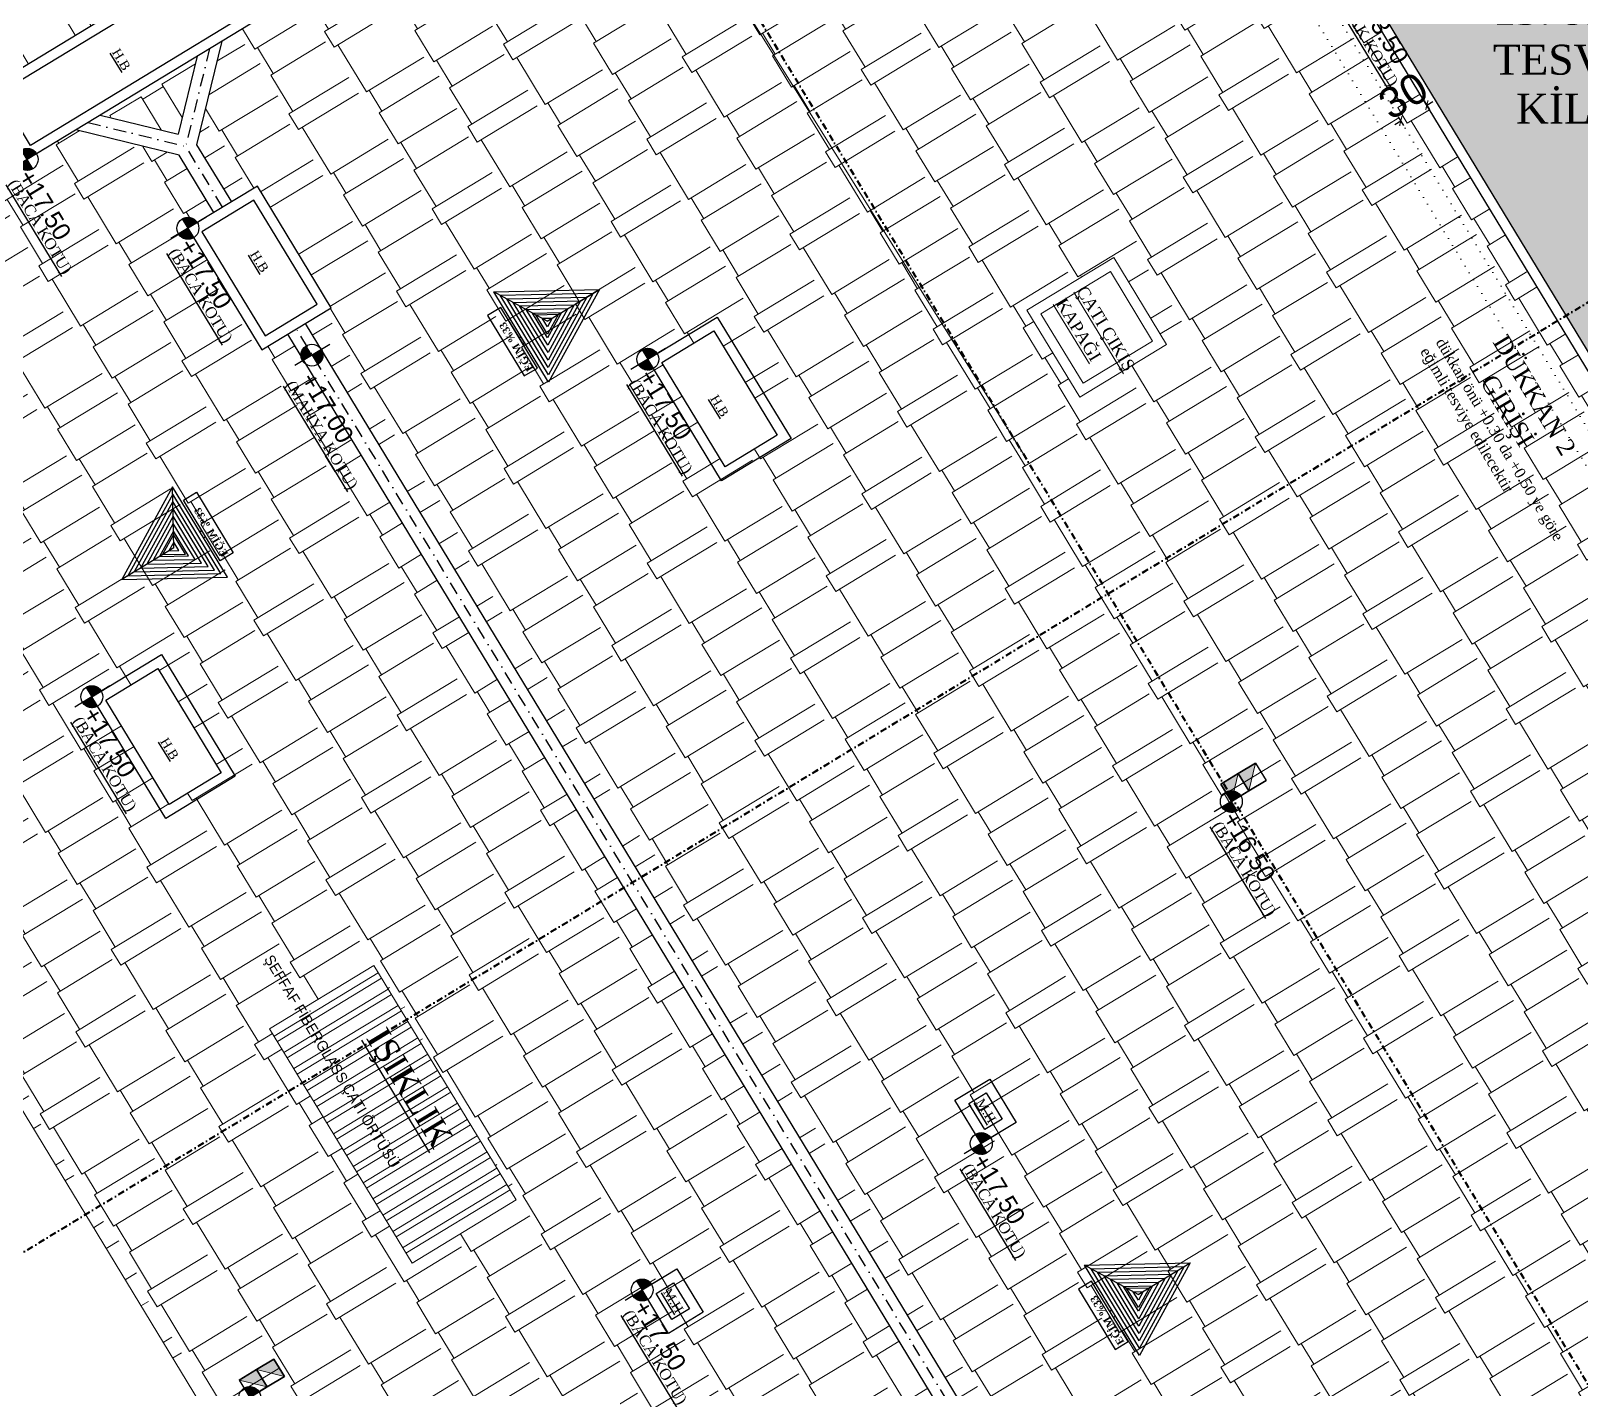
# Model space of a CAD drawing. Header units: millimetres. Extents: x 2232 to 85269, y -3593 to 5869.
# Drawn here: x 8778.9 to 9160.2, y -2047 to -1713 of the extents above; entities that cross this region are included whole.
import ezdxf

# ---------------------------------------------------------------- set-up
doc = ezdxf.new("R2010")
doc.units = ezdxf.units.MM
doc.linetypes.add('DASHDOT2', pattern=[12.7, 6.35, -3.175, 0, -3.175])
doc.linetypes.add('DOTX2', pattern=[0.5, 0, -0.5])
for name, color, linetype in [('@A_HH', 1, 'Continuous'), ('GORUNUS', 125, 'Continuous'), ('Kot', 7, 'Continuous'), ('Kpenyazı', 7, 'Continuous'), ('Standart', 7, 'Continuous'), ('Yazi', 7, 'Continuous')]:
    doc.layers.add(name, color=color, linetype=linetype)
for name, color, linetype, lineweight in [('duvar', 232, 'Continuous', 30), ('gorunus2', 21, 'Continuous', 5), ('ince', 37, 'Continuous', 0), ('iz', 1, 'DOTX2', 20), ('k tarama', 253, 'Continuous', 15), ('k yazi', 9, 'Continuous', 15), ('kesit çizgisi', 1, 'DASHDOT2', 40), ('Kiris', 7, 'Continuous', 30), ('sıva iç', 21, 'Continuous', 0), ('tarama', 251, 'Continuous', 0), ('taramaa', 8, 'Continuous', 13), ('taş duvar tarama', 35, 'Continuous', 18), ('yazı', 11, 'Continuous', 20), ('ÖLÇÜ İÇ', 7, 'Continuous', 9)]:
    doc.layers.add(name, color=color, linetype=linetype, lineweight=lineweight)
doc.styles.get("Standard").update_dxf_attribs({"font": 'arial.ttf'})
doc.styles.add('T YAZI', font='bgothl.ttf', dxfattribs={"height": 1})
doc.styles.add('times new roman tur_1_18', font='times.ttf', dxfattribs={"height": 0.2})
doc.styles.add('times new roman turbold_1_18', font='timesbd.ttf', dxfattribs={"height": 0.2})
doc.styles.add('Times roman', font='times.ttf')
doc.dimstyles.new('zülay vaziyet', dxfattribs={"dimtxt": 30, "dimasz": 7, "dimexe": 5, "dimexo": 0, "dimgap": 5, "dimtad": 3, "dimdec": 0, "dimzin": 0, "dimdsep": 46, "dimtxsty": 'Standard', "dimblk": 'ARCHTICK', "dimcen": 0, "dimclrt": 4, "dimadec": 0, "dimazin": 0, "dimtfac": 1, "dimtdec": 0, "dimtix": 1, "dimtofl": 0, "dimtmove": 0, "dimatfit": 3, "dimldrblk": 'ARCHTICK', "dimfxl": 5, "dimfxlon": 1, "dimtolj": 1, "dimtzin": 0, "dimarcsym": 0})
pattern_1 = [(0, (0, 0), (153, 72), [36, -30, 42, -18, 54, -24]), (0, (36, 3), (153, 72), [30, -114, 24, -36]), (0, (108, -4.5), (153, 72), [18, -186]), (90, (0, 0), (-51, 72), [69, -219]), (90, (36, -9e-15), (-51, 72), [67.5, -220.5]), (90, (66, -2e-14), (-51, 72), [63, -225]), (90, (108, -4.5), (-51, 72), [69, -219]), (90, (126, -4.5), (-51, 72), [69, -219]), (90, (180, -4e-14), (-51, 72), [66, -222])]
pattern_2 = [(45, (66715.295, 0), (0, 45.254834), [96, -32]), (135, (66737.922, 22.627), (4e-15, 45.254834), [96, -32])]

# ---------------------------------------------------------------- blocks, each defined once
blk = doc.blocks.new('GFHGFHFG')
at = {"layer": 'kesit çizgisi', "color": 1}
for p, q in [((651515.6, -216046.4), (651515.6, -213026.7)), ((649350.1, -213950.9), (654643.8, -213950.9))]:
    blk.add_line(p, q, dxfattribs=at)
blk = doc.blocks.new('wew2')
at = {"layer": 'ÖLÇÜ İÇ'}
h = blk.add_hatch(dxfattribs=at)
h.set_pattern_fill('ANSI31', color=2)
h.set_pattern_definition([(45, (236969.14107, -221600.5968), (-0.088388347648, 0.088388347648), [])])
h.paths.add_polyline_path([(917503.1, -368324.9, 0.414214), (917492.3, -368335.7), (917503.1, -368335.7)])
h.paths.add_polyline_path([(917503.1, -368346.4, 0.414214), (917513.8, -368335.7), (917503.1, -368335.7)])
at = {"layer": 'Kpenyazı'}
blk.add_line((917503.1, -368315.1), (917503.1, -368355.3), dxfattribs=at)
blk.add_circle((917503.1, -368335.7), 10.8, dxfattribs=at)
at = {"layer": 'ÖLÇÜ İÇ'}
blk.add_lwpolyline([(917492.3, -368335.7), (917513.8, -368335.7)], dxfattribs=at)
at = {"layer": 'gorunus2', "ltscale": 5, "insert": (917512.4, -368335.2), "char_height": 17.53, "width": 58, "attachment_point": 1}
blk.add_mtext('+13.50', dxfattribs=at)
at = {"layer": 'Yazi', "style": 'Times roman'}
blk.add_text('%%U(SAÇAK KOTU)', height=10.795, dxfattribs=at).set_placement((917487.9, -368367.9))
blk = doc.blocks.new('TYT')
at = {"layer": 'ÖLÇÜ İÇ'}
h = blk.add_hatch(dxfattribs=at)
h.set_pattern_fill('ANSI31', color=2)
h.set_pattern_definition([(45, (483345.02763, -261923.62569), (-0.088388347648, 0.088388347648), [])])
h.paths.add_polyline_path([(1165815.2, -408647.9, -0.414214), (1165826, -408658.7), (1165815.2, -408658.7)])
h.paths.add_polyline_path([(1165815.2, -408669.4, -0.414214), (1165804.5, -408658.7), (1165815.2, -408658.7)])
at = {"layer": 'Kpenyazı'}
blk.add_line((1165815.2, -408638.2), (1165815.2, -408678.3), dxfattribs=at)
blk.add_circle((1165815.2, -408658.7), 10.8, dxfattribs=at)
at = {"layer": 'gorunus2', "ltscale": 5, "insert": (1165905, -408663.8), "char_height": 17.53, "width": 58, "attachment_point": 3}
blk.add_mtext('+17.00', dxfattribs=at)
at = {"layer": 'Yazi', "style": 'Times roman'}
blk.add_text('%%U(MAHYA KOTU)', height=10.795, dxfattribs=at).set_placement((1165826.4, -408696.5))
blk = doc.blocks.new('DGFDGFDG')
at = {"layer": 'tarama'}
h = blk.add_hatch(color=256, dxfattribs=at)
h.dxf.hatch_style = 1
h.paths.add_polyline_path([(650023, -115859.9), (650043, -115879.9), (650043, -115859.9)])
h = blk.add_hatch(color=256, dxfattribs=at)
h.dxf.hatch_style = 1
h.paths.add_polyline_path([(650043, -115859.9), (650063, -115879.9), (650063, -115859.9)])
at = {"layer": '@A_HH', "linetype": 'Continuous', "lineweight": 0}
for p, q in [((650043, -115879.9), (650043, -115859.9)), ((650043, -115879.9), (650043, -115859.9)), ((650063, -115879.9), (650063, -115859.9)), ((650063, -115879.9), (650063, -115859.9))]:
    blk.add_line(p, q, dxfattribs=at)
at = {"layer": 'duvar'}
for p, q in [((650043, -115859.9), (650023, -115859.9)), ((650043, -115859.9), (650023, -115859.9)), ((650043, -115859.9), (650023, -115859.9)), ((650023, -115859.9), (650043, -115859.9)), ((650043, -115859.9), (650023, -115859.9)), ((650043, -115859.9), (650023, -115859.9)), ((650023, -115859.9), (650043, -115859.9)), ((650063, -115859.9), (650043, -115859.9)), ((650063, -115859.9), (650043, -115859.9)), ((650063, -115859.9), (650043, -115859.9)), ((650043, -115859.9), (650063, -115859.9)), ((650063, -115859.9), (650043, -115859.9)), ((650063, -115859.9), (650043, -115859.9)), ((650043, -115859.9), (650063, -115859.9)), ((650043, -115859.9), (650043, -115879.9)), ((650043, -115859.9), (650043, -115879.9)), ((650043, -115859.9), (650043, -115879.9)), ((650043, -115879.9), (650043, -115859.9)), ((650043, -115859.9), (650043, -115879.9)), ((650043, -115879.9), (650043, -115859.9)), ((650043, -115879.9), (650043, -115859.9)), ((650043, -115864.9), (650043, -115869.9)), ((650063, -115859.9), (650063, -115879.9)), ((650063, -115859.9), (650063, -115879.9)), ((650063, -115859.9), (650063, -115879.9)), ((650063, -115879.9), (650063, -115859.9)), ((650063, -115859.9), (650063, -115879.9)), ((650063, -115879.9), (650063, -115859.9)), ((650063, -115879.9), (650063, -115859.9)), ((650063, -115864.9), (650063, -115869.9)), ((650023, -115879.9), (650043, -115879.9)), ((650043, -115879.9), (650023, -115879.9)), ((650023, -115879.9), (650043, -115879.9)), ((650023, -115879.9), (650043, -115879.9)), ((650023, -115879.9), (650043, -115879.9)), ((650023, -115879.9), (650043, -115879.9)), ((650023, -115879.9), (650043, -115879.9)), ((650043, -115879.9), (650023, -115879.9)), ((650043, -115879.9), (650023, -115879.9)), ((650043, -115879.9), (650023, -115879.9)), ((650023, -115879.9), (650043, -115879.9)), ((650043, -115879.9), (650023, -115879.9)), ((650043, -115879.9), (650023, -115879.9)), ((650023, -115879.9), (650043, -115879.9)), ((650043, -115879.9), (650063, -115879.9)), ((650063, -115879.9), (650043, -115879.9)), ((650043, -115879.9), (650063, -115879.9)), ((650043, -115879.9), (650063, -115879.9)), ((650043, -115879.9), (650063, -115879.9)), ((650043, -115879.9), (650063, -115879.9)), ((650043, -115879.9), (650063, -115879.9)), ((650063, -115879.9), (650043, -115879.9)), ((650063, -115879.9), (650043, -115879.9)), ((650063, -115879.9), (650043, -115879.9)), ((650043, -115879.9), (650063, -115879.9)), ((650063, -115879.9), (650043, -115879.9)), ((650063, -115879.9), (650043, -115879.9)), ((650043, -115879.9), (650063, -115879.9))]:
    blk.add_line(p, q, dxfattribs=at)
at = {"layer": 'duvar', "color": 7}
for p, q in [((650043, -115859.9), (650023, -115859.9)), ((650023, -115859.9), (650023, -115879.9)), ((650063, -115859.9), (650043, -115859.9)), ((650043, -115859.9), (650043, -115879.9)), ((650043, -115859.9), (650043, -115879.9)), ((650063, -115859.9), (650063, -115879.9)), ((650043, -115879.9), (650023, -115879.9)), ((650043, -115879.9), (650023, -115879.9)), ((650041, -115879.9), (650043, -115879.9)), ((650063, -115879.9), (650043, -115879.9)), ((650063, -115879.9), (650043, -115879.9)), ((650061, -115879.9), (650063, -115879.9))]:
    blk.add_line(p, q, dxfattribs=at)
at = {"layer": 'duvar'}
for points in [[(650023, -115859.9), (650043, -115859.9)], [(650043, -115859.9), (650063, -115859.9)], [(650043, -115879.9), (650043, -115859.9)], [(650063, -115879.9), (650063, -115859.9)], [(650023, -115879.9), (650043, -115879.9)], [(650043, -115879.9), (650063, -115879.9)]]:
    blk.add_lwpolyline(points, dxfattribs=at)
at = {"layer": 'ince'}
for p, q in [((650043, -115879.9), (650023, -115859.9)), ((650063, -115879.9), (650043, -115859.9))]:
    blk.add_line(p, q, dxfattribs=at)
at = {"layer": 'sıva iç'}
for p, q in [((650041, -115879.8), (650041, -115879.9)), ((650061, -115879.8), (650061, -115879.9))]:
    blk.add_line(p, q, dxfattribs=at)
blk = doc.blocks.new('DFGFDG')
at = {"layer": 'ÖLÇÜ İÇ'}
h = blk.add_hatch(dxfattribs=at)
h.set_pattern_fill('ANSI31', color=2)
h.set_pattern_definition([(45, (494749.60144, -258689.38335), (-0.088388347648, 0.088388347648), [])])
h.paths.add_polyline_path([(1175283.5, -405413.7, 0.414214), (1175272.8, -405424.4), (1175283.5, -405424.4)])
h.paths.add_polyline_path([(1175283.5, -405435.2, 0.414214), (1175294.3, -405424.4), (1175283.5, -405424.4)])
h = blk.add_hatch(dxfattribs=at)
h.set_pattern_fill('ANSI31', color=2)
h.set_pattern_definition([(45, (494079.60148, -258954.38335), (-0.088388347648, 0.088388347648), [])])
h.paths.add_polyline_path([(1174613.5, -405678.7, 0.414214), (1174602.8, -405689.4), (1174613.5, -405689.4)])
h.paths.add_polyline_path([(1174613.5, -405700.2, 0.414214), (1174624.3, -405689.4), (1174613.5, -405689.4)])
h = blk.add_hatch(dxfattribs=at)
h.set_pattern_fill('ANSI31', color=2)
h.set_pattern_definition([(45, (494909.60148, -259074.38335), (-0.088388347648, 0.088388347648), [])])
h.paths.add_polyline_path([(1175443.5, -405798.7, 0.414214), (1175432.8, -405809.4), (1175443.5, -405809.4)])
h.paths.add_polyline_path([(1175443.5, -405820.2, 0.414214), (1175454.3, -405809.4), (1175443.5, -405809.4)])
h = blk.add_hatch(dxfattribs=at)
h.set_pattern_fill('ANSI31', color=2)
h.set_pattern_definition([(45, (493734.60148, -259274.38335), (-0.088388347648, 0.088388347648), [])])
h.paths.add_polyline_path([(1174268.5, -405998.7, 0.414214), (1174257.8, -406009.4), (1174268.5, -406009.4)])
h.paths.add_polyline_path([(1174268.5, -406020.2, 0.414214), (1174279.3, -406009.4), (1174268.5, -406009.4)])
h = blk.add_hatch(dxfattribs=at)
h.set_pattern_fill('ANSI31', color=2)
h.set_pattern_definition([(45, (493594.60148, -259374.38335), (-0.088388347648, 0.088388347648), [])])
h.paths.add_polyline_path([(1174128.5, -406098.7, 0.414214), (1174117.8, -406109.4), (1174128.5, -406109.4)])
h.paths.add_polyline_path([(1174128.5, -406120.2, 0.414214), (1174139.3, -406109.4), (1174128.5, -406109.4)])
h = blk.add_hatch(dxfattribs=at)
h.set_pattern_fill('ANSI31', color=2)
h.set_pattern_definition([(45, (494859.60148, -259434.38335), (-0.088388347648, 0.088388347648), [])])
h.paths.add_polyline_path([(1175393.5, -406158.7, 0.414214), (1175382.8, -406169.4), (1175393.5, -406169.4)])
h.paths.add_polyline_path([(1175393.5, -406180.2, 0.414214), (1175404.3, -406169.4), (1175393.5, -406169.4)])
h = blk.add_hatch(dxfattribs=at)
h.set_pattern_fill('ANSI31', color=2)
h.set_pattern_definition([(45, (494079.60148, -259594.38334), (-0.088388347648, 0.088388347648), [])])
h.paths.add_polyline_path([(1174613.5, -406318.7, 0.414214), (1174602.8, -406329.4), (1174613.5, -406329.4)])
h.paths.add_polyline_path([(1174613.5, -406340.2, 0.414214), (1174624.3, -406329.4), (1174613.5, -406329.4)])
h = blk.add_hatch(dxfattribs=at)
h.set_pattern_fill('ANSI31', color=2)
h.set_pattern_definition([(45, (494749.60148, -259819.38333), (-0.088388347648, 0.088388347648), [])])
h.paths.add_polyline_path([(1175283.5, -406543.7, 0.414214), (1175272.8, -406554.4), (1175283.5, -406554.4)])
h.paths.add_polyline_path([(1175283.5, -406565.2, 0.414214), (1175294.3, -406554.4), (1175283.5, -406554.4)])
at = {"layer": 'duvar'}
for points in [[(1174753.5, -405689.4), (1174613.5, -405689.4), (1174613.5, -405609.4), (1174753.5, -405609.4)], [(1174743.5, -405679.4), (1174623.5, -405679.4), (1174623.5, -405619.4), (1174743.5, -405619.4)], [(1175443.5, -405809.4), (1175393.5, -405809.4), (1175393.5, -405769.4), (1175443.5, -405769.4)], [(1175433.5, -405799.4), (1175403.5, -405799.4), (1175403.5, -405779.4), (1175433.5, -405779.4)], [(1174048.5, -405829.4), (1174128.5, -405829.4), (1174128.5, -406109.4), (1174048.5, -406109.4)], [(1174058.5, -405839.4), (1174118.5, -405839.4), (1174118.5, -406099.4), (1174058.5, -406099.4)], [(1174268.5, -406009.4), (1174408.5, -406009.4), (1174408.5, -405929.4), (1174268.5, -405929.4)], [(1174278.5, -405999.4), (1174398.5, -405999.4), (1174398.5, -405939.4), (1174278.5, -405939.4)], [(1175443.5, -406169.4), (1175393.5, -406169.4), (1175393.5, -406129.4), (1175443.5, -406129.4)], [(1175433.5, -406159.4), (1175403.5, -406159.4), (1175403.5, -406139.4), (1175433.5, -406139.4)], [(1174753.5, -406329.4), (1174613.5, -406329.4), (1174613.5, -406249.4), (1174753.5, -406249.4)], [(1174743.5, -406319.4), (1174623.5, -406319.4), (1174623.5, -406259.4), (1174743.5, -406259.4)]]:
    blk.add_lwpolyline(points, close=True, dxfattribs=at)
at = {"layer": 'Kpenyazı'}
for p, q in [((1175283.5, -405403.9), (1175283.5, -405444.1)), ((1174613.5, -405668.9), (1174613.5, -405709.1)), ((1175443.5, -405788.9), (1175443.5, -405829.1)), ((1174268.5, -405988.9), (1174268.5, -406029.1)), ((1174128.5, -406088.9), (1174128.5, -406129.1)), ((1175393.5, -406148.9), (1175393.5, -406189.1)), ((1174613.5, -406308.9), (1174613.5, -406349.1)), ((1175283.5, -406533.9), (1175283.5, -406574.1))]:
    blk.add_line(p, q, dxfattribs=at)
for centre in [(1175283.5, -405424.4), (1174613.5, -405689.4), (1175443.5, -405809.4), (1174268.5, -406009.4), (1174128.5, -406109.4), (1175393.5, -406169.4), (1174613.5, -406329.4), (1175283.5, -406554.4)]:
    blk.add_circle(centre, 10.8, dxfattribs=at)
at = {"layer": 'ÖLÇÜ İÇ'}
for points in [[(1175272.8, -405424.4), (1175294.3, -405424.4)], [(1174602.8, -405689.4), (1174624.3, -405689.4)], [(1175432.8, -405809.4), (1175454.3, -405809.4)], [(1174257.8, -406009.4), (1174279.3, -406009.4)], [(1174117.8, -406109.4), (1174139.3, -406109.4)], [(1175382.8, -406169.4), (1175404.3, -406169.4)], [(1174602.8, -406329.4), (1174624.3, -406329.4)], [(1175272.8, -406554.4), (1175294.3, -406554.4)]]:
    blk.add_lwpolyline(points, dxfattribs=at)
at = {"layer": 'sıva iç', "xscale": -1.000000000000002, "rotation": 90}
blk.add_blockref('DGFDGFDG', (1059403.6, 244638.6), dxfattribs=at)
at = {"layer": 'sıva iç', "rotation": 90}
blk.add_blockref('DGFDGFDG', (1059403.6, -1056577.5), dxfattribs=at)
at = {"layer": 'gorunus2', "ltscale": 5, "char_height": 17.53, "width": 58, "attachment_point": 1}
for s, insert in [('+16.50', (1175292.9, -405424)), ('+17.50', (1174622.9, -405689)), ('+17.50', (1175452.9, -405809)), ('+17.50', (1174277.9, -406009)), ('+17.50', (1174137.9, -406109)), ('+17.50', (1175402.9, -406169)), ('+17.50', (1174622.9, -406329))]:
    blk.add_mtext(s, dxfattribs=dict(at, insert=insert))
at = {"layer": 'Yazi', "style": 'Times roman'}
for p in [(1175293.9, -405453.2), (1174623.9, -405718.2), (1175453.9, -405838.2), (1174278.9, -406038.2), (1174138.9, -406138.2), (1175403.9, -406198.2), (1174623.9, -406358.2)]:
    blk.add_text('%%U(BACA KOTU)', height=10.795, dxfattribs=at).set_placement(p)
at = {"layer": 'Yazi', "color": 2, "style": 'Times roman'}
for s, p in [('%%UH.B', (1174678.2, -405657.3)), ('%%UM.H', (1175405.7, -405793.1)), ('%%UH.B', (1174321.8, -405970.6)), ('%%UH.B', (1174081.4, -405983.7)), ('%%UM.H', (1175405.7, -406153.1)), ('%%UH.B', (1174685.7, -406295))]:
    blk.add_text(s, height=9, dxfattribs=at).set_placement(p)
blk = doc.blocks.new('_ArchTick')
at = {"color": 0, "linetype": 'ByBlock', "const_width": 0.15}
blk.add_lwpolyline([(-0.5, -0.5), (0.5, 0.5)], dxfattribs=at)
blk = doc.blocks.new('*D2561')
at = {"layer": 'Defpoints', "color": 0, "transparency": 16777216}
for p in [(1164780, -404904.4), (1164780, -404934.4), (1164797.7, -404934.4)]:
    blk.add_point(p, dxfattribs=at)
at = {"layer": 'ÖLÇÜ İÇ', "color": 0, "lineweight": -2, "transparency": 16777216}
for p, q in [((1164797.7, -404904.4), (1164797.7, -404897.4)), ((1164792.7, -404904.4), (1164802.7, -404904.4)), ((1164792.7, -404934.4), (1164802.7, -404934.4)), ((1164797.7, -404934.4), (1164797.7, -404941.4))]:
    blk.add_line(p, q, dxfattribs=at)
at = {"layer": 'ÖLÇÜ İÇ', "color": 0, "lineweight": -2, "transparency": 16777216, "xscale": 7, "yscale": 7, "zscale": 7}
for p, rotation in [((1164797.7, -404904.4), 270), ((1164797.7, -404934.4), 90)]:
    blk.add_blockref('_ArchTick', p, dxfattribs=dict(at, rotation=rotation))
at = {"layer": 'ÖLÇÜ İÇ', "color": 4, "transparency": 16777216, "insert": (1164777.7, -404919.4), "char_height": 30, "attachment_point": 5, "rotation": 90}
blk.add_mtext('\\A1;30', dxfattribs=at)
blk = doc.blocks.new('Entity47')
at = {"layer": 'Standart', "color": 192, "linetype": 'Continuous', "lineweight": -3}
for points in [[(9056.3, 5758.9), (9056.3, 5743.8)], [(9125.8, 5758.9), (9056.3, 5758.9)], [(9125.8, 5743.8), (9125.8, 5758.9)], [(9056.3, 5743.8), (9125.8, 5743.8)], [(9091, 5743.8), (9091, 5741.6)]]:
    blk.add_lwpolyline(points, dxfattribs=at)
at = {"layer": 'Standart', "color": 11, "linetype": 'Continuous', "lineweight": -3}
for points in [[(9038.7, 5741.6), (9142.7, 5741.6)], [(9090.7, 5651.5), (9038.7, 5741.6)], [(9045, 5737.9), (9136.4, 5737.9)], [(9090.7, 5658.7), (9045, 5737.9)], [(9090.7, 5711.5), (9142.7, 5741.6)], [(9142.7, 5741.6), (9090.7, 5651.5)], [(9136.4, 5737.9), (9090.7, 5658.7)], [(9051.3, 5734.3), (9130.1, 5734.3)], [(9090.7, 5666), (9051.3, 5734.3)], [(9057.5, 5730.7), (9123.9, 5730.7)], [(9090.7, 5673.2), (9057.5, 5730.7)], [(9063.8, 5727), (9117.6, 5727)], [(9090.7, 5680.5), (9063.8, 5727)], [(9070.1, 5723.4), (9111.3, 5723.4)], [(9090.7, 5687.8), (9070.1, 5723.4)], [(9076.4, 5719.8), (9105, 5719.8)], [(9090.7, 5695), (9076.4, 5719.8)], [(9130.1, 5734.3), (9090.7, 5666)], [(9123.9, 5730.7), (9090.7, 5673.2)], [(9117.6, 5727), (9090.7, 5680.5)], [(9111.3, 5723.4), (9090.7, 5687.8)], [(9105, 5719.8), (9090.7, 5695)], [(9079.5, 5718), (9101.9, 5718)], [(9090.7, 5698.6), (9079.5, 5718)], [(9085.8, 5714.3), (9095.6, 5714.3)], [(9090.7, 5705.9), (9085.8, 5714.3)], [(9101.9, 5718), (9090.7, 5698.6)], [(9095.6, 5714.3), (9090.7, 5705.9)], [(9090.7, 5711.5), (9090.7, 5651.5)]]:
    blk.add_lwpolyline(points, dxfattribs=at)
at = {"layer": 'Standart', "color": 21, "linetype": 'Continuous', "lineweight": -3}
for points in [[(9084, 5741.6), (9084, 5743.8)], [(9091, 5741.6), (9091, 5743.8)]]:
    blk.add_lwpolyline(points, dxfattribs=at)
at = {"layer": 'Standart', "color": 11, "linetype": 'Continuous', "lineweight": -3, "style": 'times new roman turbold_1_18'}
blk.add_text('EĞİM %%%33', height=7.17, dxfattribs=at).set_placement((9057.7, 5747.2))
blk = doc.blocks.new('fgfd')
at = {"layer": 'taramaa'}
h = blk.add_hatch(dxfattribs=at)
h.set_pattern_fill('AR-HBONE', color=256, scale=8)
h.set_pattern_definition(pattern_2)
h.paths.add_polyline_path([(1152046.3, -446180.5), (1151618.9, -446440), (1151489.1, -446226.3), (1151916.5, -445966.8)], flags=16)
h.paths.add_polyline_path([(1151191.5, -446699.5), (1151061.7, -446485.8), (1151489.1, -446226.3), (1151618.9, -446440)], flags=16)
h.paths.add_polyline_path([(1150983.8, -446357.6), (1150854, -446143.9), (1151281.4, -445884.4), (1151411.2, -446098.1)], flags=16)
h.paths.add_polyline_path([(1151411.2, -446098.1), (1151281.4, -445884.4), (1151708.8, -445625), (1151838.6, -445838.7)], flags=16)
h.paths.add_polyline_path([(1152046.3, -446180.5), (1151916.5, -445966.8), (1152343.9, -445707.3), (1152473.7, -445921)], flags=16)
h.paths.add_polyline_path([(1152473.7, -445921), (1152343.9, -445707.3), (1152771.3, -445447.9), (1152901.1, -445661.6)], flags=16)
h.paths.add_polyline_path([(1151838.6, -445838.7), (1151708.8, -445625), (1152136.2, -445365.5), (1152266, -445579.2)], flags=16)
h.paths.add_polyline_path([(1152266, -445579.2), (1152136.2, -445365.5), (1152563.6, -445106), (1152693.4, -445319.7)], flags=16)
h.paths.add_polyline_path([(1152058.4, -445237.2), (1151928.7, -445023.5), (1152356.1, -444764.1), (1152485.8, -444977.8)], flags=16)
h.paths.add_polyline_path([(1151631, -445496.7), (1151501.3, -445283), (1151928.7, -445023.5), (1152058.4, -445237.2)], flags=16)
h.paths.add_polyline_path([(1151203.6, -445756.2), (1151073.9, -445542.5), (1151501.3, -445283), (1151631, -445496.7)], flags=16)
h.paths.add_polyline_path([(1150776.2, -446015.7), (1150646.5, -445802), (1151073.9, -445542.5), (1151203.6, -445756.2)], flags=16)
h.paths.add_polyline_path([(1150866.3, -445200.6), (1150996, -445414.3), (1150568.6, -445673.8), (1150438.9, -445460.1)], flags=16)
h.paths.add_polyline_path([(1151850.8, -444895.3), (1151423.4, -445154.8), (1151293.7, -444941.1), (1151721.1, -444681.6)], flags=16)
h.paths.add_polyline_path([(1151293.7, -444941.1), (1151423.4, -445154.8), (1150996, -445414.3), (1150866.3, -445200.6)], flags=16)
h.paths.add_polyline_path([(1152148.5, -444422.2), (1152278.2, -444635.9), (1151850.8, -444895.3), (1151721.1, -444681.6)], flags=16)
h.paths.add_polyline_path([(1151940.9, -444080.3), (1152070.6, -444294), (1151643.2, -444553.4), (1151513.5, -444339.7)], flags=16)
h.paths.add_polyline_path([(1151513.5, -444339.7), (1151643.2, -444553.4), (1151215.8, -444812.9), (1151086.1, -444599.2)], flags=16)
h.paths.add_polyline_path([(1151086.1, -444599.2), (1151215.8, -444812.9), (1150788.4, -445072.4), (1150658.7, -444858.7)], flags=16)
h.paths.add_polyline_path([(1150658.7, -444858.7), (1150788.4, -445072.4), (1150361, -445331.9), (1150231.3, -445118.2)], flags=16)
h.paths.add_polyline_path([(1150364.3, -441013), (1150323.1, -441003), (1150410.1, -440950.2), (1150451.3, -440960.3)])
edge = h.paths.add_edge_path()
edge.add_arc((1150366, -441023.7), 10.8, 31.2624, 99.6858)
edge.add_line((1150364.2, -441013.1), (1150463.4, -440952.9))
edge.add_line((1150463.4, -440952.9), (1149947, -440102.4))
edge.add_line((1149947, -440102.4), (1149895, -440134))
edge.add_line((1149895, -440134), (1149895, -440133.8))
edge.add_arc((1149886.3, -440127.6), 10.8, 324.6858, 391.2624)
edge.add_line((1149895.4, -440122), (1149941.2, -440094.2))
edge.add_arc((1149950.4, -440088.7), 10.8, 211.2624, 301.2624)
edge.add_line((1149955.9, -440097.8), (1150471.5, -440947.1))
edge.add_arc((1150477.1, -440956.3), 10.8, 121.2624, 211.2624)
edge.add_line((1150467.9, -440961.9), (1150375.2, -441018.2))
h.paths.add_polyline_path([(1149944.3, -440155.7), (1149954.3, -440114.5), (1150456, -440940.8), (1150414.8, -440930.8)])
h.paths.add_polyline_path([(1150387.3, -440924), (1150414.8, -440930.8), (1150422.2, -440942.8), (1150394.7, -440936.1)])
h.paths.add_polyline_path([(1149601, -439773.3), (1149607.7, -439745.8), (1149865.5, -440170.4), (1149858.8, -440197.9)])
h.paths.add_polyline_path([(1149588.3, -439741.1), (1149600.4, -439733.8), (1149607.7, -439745.8), (1149610.1, -439735.9), (1149593.2, -439721.1)])
h.paths.add_polyline_path([(1147763.2, -440802.4), (1149115.9, -439981.1), (1149121.1, -439989.6), (1149581, -439710.4), (1149559.9, -439692.1), (1149772, -439448.1), (1149284.7, -439024.9), (1149008.1, -439091.7), (1148514.2, -439278.6), (1148524.9, -439306.6), (1148393, -439397.7), (1148753, -439744.7), (1148579.5, -439924.7), (1148554.4, -439900.5), (1147860.3, -440620.4), (1147500.4, -440273.4), (1147464.5, -440310.5)])
h.paths.add_polyline_path([(1150165.9, -444923.9), (1150174.2, -444937.4), (1150179.5, -444915.6)])
h.paths.add_polyline_path([(1152027.6, -443770.2), (1152055, -443777), (1152047.7, -443764.9), (1152020.2, -443758.2)])
h.paths.add_polyline_path([(1151378.9, -442460.9), (1151880.6, -443287.3), (1151839.4, -443277.2), (1151368.8, -442502.1)])
h.paths.add_polyline_path([(1151880.6, -443287.3), (1151887.9, -443299.3), (1151846.7, -443289.3), (1151839.4, -443277.2)])
h.paths.add_polyline_path([(1151755.1, -443321.5), (1151782.6, -443328.2), (1151794.7, -443320.9), (1151767.2, -443314.1)])
h.paths.add_polyline_path([(1151359.5, -442456.2), (1151349.4, -442497.4), (1151262.4, -442550.2), (1151272.5, -442508.9)])
edge = h.paths.add_edge_path()
edge.add_line((1150371.6, -441032.9), (1151258.2, -442493.4))
edge.add_arc((1151263.8, -442502.5), 10.8, 121.2624, 189.6858)
edge.add_line((1151253.2, -442504.4), (1151253.1, -442504.2))
edge.add_line((1151253.1, -442504.2), (1151238.3, -442564.8))
edge.add_line((1151238.3, -442564.8), (1151250.4, -442557.5))
edge.add_line((1151250.4, -442557.5), (1151257.7, -442569.6))
edge.add_line((1151257.7, -442569.6), (1151262.4, -442550.2))
edge.add_line((1151262.4, -442550.2), (1151361.5, -442490))
edge.add_line((1151361.5, -442490), (1151354.8, -442517.5))
edge.add_line((1151354.8, -442517.5), (1151362.1, -442529.6))
edge.add_line((1151362.1, -442529.6), (1151368.8, -442502.1))
edge.add_line((1151368.8, -442502.1), (1151839.4, -443277.2))
edge.add_line((1151839.4, -443277.2), (1151811.9, -443270.5))
edge.add_line((1151811.9, -443270.5), (1151819.2, -443282.6))
edge.add_line((1151819.2, -443282.6), (1151807.1, -443289.9))
edge.add_line((1151807.1, -443289.9), (1151875.8, -443306.7))
edge.add_line((1151875.8, -443306.7), (1151835.9, -443330.9))
edge.add_line((1151835.9, -443330.9), (1151835.7, -443331))
edge.add_arc((1151837.5, -443341.6), 10.8, 99.6858, 142.839)
edge.add_line((1151829, -443335.1), (1151823.8, -443338.3))
edge.add_line((1151823.8, -443338.3), (1151782.6, -443328.2))
edge.add_line((1151782.6, -443328.2), (1151789.9, -443340.3))
edge.add_line((1151789.9, -443340.3), (1151831.1, -443350.4))
edge.add_line((1151831.1, -443350.4), (1151831, -443350.2))
edge.add_arc((1151837.5, -443341.6), 10.8, 232.839, 301.2624)
edge.add_line((1151843.1, -443350.8), (1152104.4, -443781.2))
edge.add_arc((1152110, -443790.4), 10.8, 121.2624, 211.2624)
edge.add_line((1152100.8, -443796), (1150187.3, -444957.7))
edge.add_arc((1150178.1, -444963.2), 10.8, 31.2624, 121.2624)
edge.add_line((1150172.6, -444954), (1150157.4, -444929))
edge.add_line((1150157.4, -444929), (1149896.7, -445087.3))
edge.add_line((1149896.7, -445087.3), (1151175.6, -447193.5))
edge.add_line((1151175.6, -447193.5), (1151179.2, -447191.9))
edge.add_line((1151179.2, -447191.9), (1151078.5, -446963.1))
edge.add_line((1151078.5, -446963.1), (1151536.2, -446761.8))
edge.add_line((1151536.2, -446761.8), (1151636.9, -446990.6))
edge.add_line((1151636.9, -446990.6), (1151861.8, -446891.7))
edge.add_line((1151861.8, -446891.7), (1152037.4, -446789.7))
edge.add_line((1152037.4, -446789.7), (1151911.7, -446573.5))
edge.add_line((1151911.7, -446573.5), (1153660.8, -445557.1))
edge.add_line((1153660.8, -445557.1), (1153623.8, -445477.3))
edge.add_line((1153623.8, -445477.3), (1153333.6, -445612))
edge.add_line((1153333.6, -445612), (1152280.8, -443344.5))
edge.add_line((1152280.8, -443344.5), (1152571, -443209.8))
edge.add_line((1152571, -443209.8), (1152506.7, -443095.2))
edge.add_line((1152506.7, -443095.2), (1152227.7, -443251.9))
edge.add_line((1152227.7, -443251.9), (1151493.2, -441944))
edge.add_line((1151493.2, -441944), (1151206.1, -441582.1))
edge.add_line((1151206.1, -441582.1), (1151248.7, -441515.1))
edge.add_line((1151248.7, -441515.1), (1151245.3, -441512.6))
edge.add_line((1151245.3, -441512.6), (1151214.1, -441536.2))
edge.add_line((1151214.1, -441536.2), (1150621.6, -440766.7))
edge.add_line((1150621.6, -440766.7), (1150609.1, -440750.1))
edge.add_line((1150609.1, -440750.1), (1150263.2, -440389))
edge.add_line((1150263.2, -440389), (1150277, -440375.8))
edge.add_line((1150277, -440375.8), (1149969.8, -440055.2))
edge.add_line((1149969.8, -440055.2), (1149936.8, -440020.7))
edge.add_line((1149936.8, -440020.7), (1149666.7, -439785.1))
edge.add_line((1149666.7, -439785.1), (1149875.6, -440129.2))
edge.add_line((1149875.6, -440129.2), (1149865.5, -440170.4))
edge.add_line((1149865.5, -440170.4), (1149607.7, -439745.8))
edge.add_line((1149607.7, -439745.8), (1149601, -439773.3))
edge.add_line((1149601, -439773.3), (1149858.8, -440197.9))
edge.add_line((1149858.8, -440197.9), (1149847, -440246))
edge.add_line((1149847, -440246), (1149861.7, -440270.2))
edge.add_line((1149861.7, -440270.2), (1149884.9, -440175.2))
edge.add_line((1149884.9, -440175.2), (1149924.8, -440150.9))
edge.add_line((1149924.8, -440150.9), (1149885.9, -440310.1))
edge.add_line((1149885.9, -440310.1), (1149900.6, -440334.3))
edge.add_line((1149900.6, -440334.3), (1149944.3, -440155.7))
edge.add_line((1149944.3, -440155.7), (1150414.8, -440930.8))
edge.add_line((1150414.8, -440930.8), (1150387.3, -440924))
edge.add_line((1150387.3, -440924), (1150394.7, -440936.1))
edge.add_line((1150394.7, -440936.1), (1150463.4, -440952.9))
edge.add_line((1150463.4, -440952.9), (1150451.3, -440960.3))
edge.add_line((1150451.3, -440960.3), (1150410.1, -440950.2))
edge.add_line((1150410.1, -440950.2), (1150323.1, -441003))
edge.add_line((1150323.1, -441003), (1150303.7, -440998.2))
edge.add_line((1150303.7, -440998.2), (1150311, -441010.3))
edge.add_line((1150311, -441010.3), (1150298.9, -441017.6))
edge.add_line((1150298.9, -441017.6), (1150359.6, -441032.5))
edge.add_line((1150359.6, -441032.5), (1150359.5, -441032.3))
edge.add_arc((1150366, -441023.7), 10.8, 232.839, 301.2624)
h = blk.add_hatch(dxfattribs=at)
h.set_pattern_fill('AR-HBONE', color=256, scale=8)
h.set_pattern_definition(pattern_2)
h.paths.add_polyline_path([(1147744.2, -440877.2), (1147736.9, -440865.1), (1147724.8, -440872.4)])
h.paths.add_polyline_path([(1148529.5, -442091.9), (1148519.4, -442133.1), (1148432.5, -442185.9), (1148442.6, -442144.7)])
h.paths.add_polyline_path([(1148553.7, -442077.2), (1148541.6, -442084.6), (1148548.9, -442096.6)])
h.paths.add_polyline_path([(1148430.5, -442152), (1148437.2, -442124.5), (1148429.9, -442112.5), (1148423.1, -442139.9)])
h.paths.add_polyline_path([(1148529.5, -442091.9), (1148541.6, -442084.6), (1148534.3, -442072.5)])
h.paths.add_polyline_path([(1149867.1, -444491.1), (1149907, -444466.9), (1149897, -444508.1), (1149857, -444532.3)])
h.paths.add_polyline_path([(1149867.1, -444491.1), (1149873.8, -444463.6), (1149913.8, -444439.4), (1149907, -444466.9)])
h.paths.add_polyline_path([(1149855, -444498.4), (1149867.1, -444491.1), (1149857, -444532.3), (1149844.9, -444539.7)])
edge = h.paths.add_edge_path()
edge.add_line((1149873.8, -444463.6), (1149867.1, -444491.1))
edge.add_line((1149867.1, -444491.1), (1149855, -444498.4))
edge.add_line((1149855, -444498.4), (1149844.9, -444539.7))
edge.add_line((1149844.9, -444539.7), (1149335.9, -443701.2))
edge.add_line((1149335.9, -443701.2), (1149404.6, -443718))
edge.add_line((1149404.6, -443718), (1149397.3, -443705.9))
edge.add_line((1149397.3, -443705.9), (1149409.4, -443698.6))
edge.add_line((1149409.4, -443698.6), (1149340.7, -443681.8))
edge.add_line((1149340.7, -443681.8), (1149427.6, -443629))
edge.add_line((1149427.6, -443629), (1149488.3, -443643.8))
edge.add_line((1149488.3, -443643.8), (1149480.9, -443631.7))
edge.add_line((1149480.9, -443631.7), (1149493, -443624.4))
edge.add_line((1149493, -443624.4), (1149432.4, -443609.6))
edge.add_line((1149432.4, -443609.6), (1148697.6, -442399.3))
edge.add_line((1148697.6, -442399.3), (1148669, -442416.7))
edge.add_line((1148669, -442416.7), (1148560, -442237.2))
edge.add_line((1148560, -442237.2), (1148588.6, -442219.8))
edge.add_line((1148588.6, -442219.8), (1148538.9, -442137.9))
edge.add_line((1148538.9, -442137.9), (1148540.3, -442132.2))
edge.add_line((1148540.3, -442132.2), (1148537.4, -442133.9))
edge.add_arc((1148528.2, -442139.5), 10.8, 31.2624, 52.839)
edge.add_line((1148534.7, -442130.9), (1148531.5, -442125.8))
edge.add_line((1148531.5, -442125.8), (1148526.4, -442128.9))
edge.add_arc((1148528.2, -442139.5), 10.8, 99.6858, 142.839)
edge.add_line((1148519.6, -442133), (1148519.4, -442133.1))
edge.add_line((1148519.4, -442133.1), (1148529.5, -442091.9))
edge.add_line((1148529.5, -442091.9), (1148430.5, -442152))
edge.add_line((1148430.5, -442152), (1148420.4, -442193.2))
edge.add_line((1148420.4, -442193.2), (1147911.4, -441354.8))
edge.add_line((1147911.4, -441354.8), (1148131.2, -441408.5))
edge.add_line((1148131.2, -441408.5), (1148077.6, -441320.2))
edge.add_line((1148077.6, -441320.2), (1147960.8, -441291.7))
edge.add_line((1147960.8, -441291.7), (1147711.3, -440880.7))
edge.add_line((1147711.3, -440880.7), (1147442, -441044.1))
edge.add_line((1147442, -441044.1), (1149896.7, -445087.3))
edge.add_line((1149896.7, -445087.3), (1150165.9, -444923.9))
edge.add_line((1150165.9, -444923.9), (1149916.4, -444512.8))
edge.add_line((1149916.4, -444512.8), (1149917.8, -444507.1))
edge.add_line((1149917.8, -444507.1), (1149914.9, -444508.9))
edge.add_arc((1149905.7, -444514.5), 10.8, 31.2624, 52.839)
edge.add_line((1149912.2, -444505.9), (1149909.1, -444500.7))
edge.add_line((1149909.1, -444500.7), (1149903.9, -444503.9))
edge.add_arc((1149905.7, -444514.5), 10.8, 99.6858, 142.839)
edge.add_line((1149897.1, -444508), (1149897, -444508.1))
edge.add_line((1149897, -444508.1), (1149913.8, -444439.4))
edge.add_line((1149913.8, -444439.4), (1149873.8, -444463.6))
h.paths.add_polyline_path([(1150179.5, -444915.6), (1150191.6, -444908.3), (1150184.2, -444896.2)])
at = {"layer": 'ÖLÇÜ İÇ', "color": 1}
blk.add_lwpolyline([(1147792.2, -439088.9), (1148756.5, -439452.4), (1150029.7, -441486.4)], dxfattribs=at)
at = {"layer": 'yazı', "ltscale": 5, "char_height": 29.575, "width": 491.261, "attachment_point": 7, "rotation": 0, "style": 'Times roman'}
for s, insert in [('1378.80(+0.30) GÖRE TESVİYE EDİLECEKTİR', (1150492.1, -441114.3)), ('KİLİT PARKE', (1150514.9, -441161.8))]:
    blk.add_mtext(s, dxfattribs=dict(at, insert=insert))
blk = doc.blocks.new('DFDSFSD')
at = {"layer": 'k tarama'}
h = blk.add_hatch(dxfattribs=at)
h.set_pattern_fill('ANSI32', color=256, scale=50, angle=45)
h.set_pattern_definition([(90, (0, 0), (-18.75, 0), []), (90, (6.25, 6.25), (-18.75, 0), [])])
h.paths.add_polyline_path([(1164983.5, -406349.4), (1165253.5, -406349.4), (1165253.5, -406229.4), (1164983.5, -406229.4)])
at = {"layer": 'taş duvar tarama'}
h = blk.add_hatch(dxfattribs=at)
h.set_pattern_fill('AR-RSHKE,_O', color=256, scale=6, angle=270)
h.set_pattern_definition([(270, (0, 0), (72, -153), [36, -30, 42, -18, 54, -24]), (270, (3, -36), (72, -153), [30, -114, 24, -36]), (270, (-4.5, -108), (72, -153), [18, -186]), (0, (0, 0), (72, 51), [69, -219]), (0, (0, -36), (72, 51), [67.5, -220.5]), (0, (0, -66), (72, 51), [63, -225]), (0, (-4.5, -108), (72, 51), [69, -219]), (0, (-4.5, -126), (72, 51), [69, -219]), (0, (0, -180), (72, 51), [66, -222])])
h.paths.add_polyline_path([(1164128.5, -405913.6), (1164184.4, -405969.4), (1164128.5, -406025.3)])
h.paths.add_polyline_path([(1163133.5, -407075.3), (1163883.5, -406325.3), (1163883.5, -406270.3), (1164048.5, -406105.3), (1164048.5, -405833.6), (1163883.5, -405668.6), (1163883.5, -405613.6), (1163739.4, -405469.4), (1163713.5, -405469.4), (1163713.5, -405449.4), (1163719.4, -405449.4), (1163133.5, -404863.6)])
h = blk.add_hatch(dxfattribs=at)
h.set_pattern_fill('AR-RSHKE,_O', color=256, scale=6, angle=360)
h.set_pattern_definition(pattern_1)
h.paths.add_polyline_path([(1164743.5, -405619.4), (1164743.5, -405679.4), (1164623.5, -405679.4), (1164623.5, -405619.4)])
edge = h.paths.add_edge_path()
edge.add_line((1166403.5, -405729.4), (1166338.5, -405729.4))
edge.add_line((1166338.5, -405729.4), (1166338.5, -405659.4))
edge.add_line((1166338.5, -405659.4), (1166392.8, -405659.4))
edge.add_arc((1166403.5, -405659.4), 10.8, 180, 248.4234)
edge.add_line((1166399.6, -405669.4), (1166348.5, -405669.4))
edge.add_line((1166348.5, -405669.4), (1166348.5, -405719.4))
edge.add_line((1166348.5, -405719.4), (1166403.5, -405719.4))
edge.add_line((1166403.5, -405719.4), (1166403.5, -405729.4))
edge = h.paths.add_edge_path()
edge.add_arc((1166403.5, -405659.4), 10.8, 248.4234, 270)
edge.add_line((1166403.5, -405670.2), (1166403.5, -405719.4))
edge.add_line((1166403.5, -405719.4), (1166348.5, -405719.4))
edge.add_line((1166348.5, -405719.4), (1166348.5, -405669.4))
edge.add_line((1166348.5, -405669.4), (1166399.6, -405669.4))
h.paths.add_polyline_path([(1166230.9, -405245.5), (1166230.9, -405345.5), (1166130.9, -405345.5), (1166130.9, -405245.5)])
h.paths.add_polyline_path([(1164766, -405345.5), (1164766, -405245.5), (1164866, -405245.5), (1164866, -405345.5)])
h.paths.add_polyline_path([(1163907.7, -405664.4), (1164072.7, -405829.4), (1164128.5, -405829.4), (1164128.5, -405885.3), (1164202.7, -405959.4), (1164268.5, -405959.4), (1164268.5, -405929.9), (1164408.5, -405929.9), (1164408.5, -405959.4), (1166648.5, -405959.4), (1166648.5, -405929.4), (1166788.5, -405929.4), (1166788.5, -405959.4), (1166854.4, -405959.4), (1166928.5, -405885.3), (1166928.5, -405829.4), (1166984.4, -405829.4), (1167149.4, -405664.4), (1166389.4, -404904.4), (1164667.7, -404904.4)])
h = blk.add_hatch(dxfattribs=at)
h.set_pattern_fill('AR-RSHKE,_O', color=256, scale=6, angle=360)
h.set_pattern_definition(pattern_1)
h.paths.add_polyline_path([(1164623.5, -406319.4), (1164623.5, -406259.4), (1164743.5, -406259.4), (1164743.5, -406319.4)])
h.paths.add_polyline_path([(1166348.5, -406269.4), (1166348.5, -406219.4), (1166403.5, -406219.4), (1166403.5, -406269.4)])
edge = h.paths.add_edge_path()
edge.add_line((1166403.5, -406209.4), (1166403.5, -406219.4))
edge.add_line((1166403.5, -406219.4), (1166348.5, -406219.4))
edge.add_line((1166348.5, -406219.4), (1166348.5, -406269.4))
edge.add_line((1166348.5, -406269.4), (1166403.5, -406269.4))
edge.add_line((1166403.5, -406269.4), (1166403.5, -406279.4))
edge.add_line((1166403.5, -406279.4), (1166349.3, -406279.4))
edge.add_arc((1166338.5, -406279.4), 10.8, 360, 450)
edge.add_line((1166338.5, -406268.7), (1166338.5, -406209.4))
edge.add_line((1166338.5, -406209.4), (1166403.5, -406209.4))
h.paths.add_polyline_path([(1165253.5, -406349.4), (1164983.5, -406349.4), (1164983.5, -406229.4), (1165253.5, -406229.4)])
h.paths.add_polyline_path([(1164623.5, -406874.4), (1164623.5, -406599.3), (1166433.5, -406599.3), (1166433.5, -406874.4)])
h.paths.add_polyline_path([(1163907.7, -406274.4), (1164072.7, -406109.4), (1164128.5, -406109.4), (1164128.5, -406053.6), (1164202.7, -405979.4), (1164268.5, -405979.4), (1164268.5, -406009), (1164408.5, -406009), (1164408.5, -405979.4), (1166648.5, -405979.4), (1166648.5, -406009.4), (1166788.5, -406009.4), (1166788.5, -405979.4), (1166854.4, -405979.4), (1166928.5, -406053.6), (1166928.5, -406109.4), (1166984.4, -406109.4), (1167149.4, -406274.4), (1166389.4, -407034.4), (1164667.7, -407034.4)])
at = {"layer": 'GORUNUS', "lineweight": 25}
blk.add_lwpolyline([(1163123.5, -407099.4), (1163648.5, -407099.4), (1163648.5, -407174.4), (1164663.5, -407174.4), (1164663.5, -407044.4), (1166393.5, -407044.4), (1166393.5, -407174.4), (1167408.5, -407174.4), (1167408.5, -407099.4), (1167933.5, -407099.4), (1167933.5, -404839.4), (1167408.5, -404839.4), (1167408.5, -404764.4), (1166393.5, -404764.4), (1166393.5, -404894.4), (1164663.5, -404894.4), (1164663.5, -404764.4), (1163648.5, -404764.4), (1163648.5, -404839.4), (1163123.5, -404839.4)], close=True, dxfattribs=at)
at = {"layer": 'GORUNUS', "lineweight": 30}
blk.add_lwpolyline([(1163133.5, -407089.4), (1163658.5, -407089.4), (1163658.5, -407164.4), (1164653.5, -407164.4), (1164653.5, -407034.4), (1166403.5, -407034.4), (1166403.5, -407164.4), (1167398.5, -407164.4), (1167398.5, -407089.4), (1167923.5, -407089.4), (1167923.5, -404849.4), (1167398.5, -404849.4), (1167398.5, -404774.4), (1166403.5, -404774.4), (1166403.5, -404904.4), (1164653.5, -404904.4), (1164653.5, -404774.4), (1163658.5, -404774.4), (1163658.5, -404849.4), (1163133.5, -404849.4)], close=True, dxfattribs=at)
for points in [[(1164128.5, -405885.3), (1164202.7, -405959.4), (1164268.5, -405959.4)], [(1164128.5, -405913.6), (1164184.4, -405969.4)], [(1164408.5, -405959.4), (1166648.5, -405959.4)], [(1164128.5, -406025.3), (1164184.4, -405969.4)], [(1164268.5, -405979.4), (1164202.7, -405979.4), (1164128.5, -406053.6)], [(1166648.5, -405979.4), (1164408.5, -405979.4)]]:
    blk.add_lwpolyline(points, dxfattribs=at)
at = {"layer": 'GORUNUS', "linetype": 'DASHDOT2', "lineweight": 30, "ltscale": 2}
for points in [[(1164128.5, -405899.4), (1164198.5, -405969.4)], [(1164128.5, -406039.4), (1164198.5, -405969.4)], [(1164268.5, -405969.4), (1164198.5, -405969.4)], [(1166648.5, -405969.4), (1164408.5, -405969.4)]]:
    blk.add_lwpolyline(points, dxfattribs=at)
at = {"layer": 'iz', "ltscale": 15}
for points in [[(1163163.5, -407059.4), (1163688.5, -407059.4), (1163688.5, -407134.4), (1164623.5, -407134.4), (1164623.5, -407004.4), (1166433.5, -407004.4), (1166433.5, -407134.4), (1167368.5, -407134.4), (1167368.5, -407059.4), (1167893.5, -407059.4), (1167893.5, -404879.4), (1167368.5, -404879.4), (1167368.5, -404804.4), (1166433.5, -404804.4), (1166433.5, -404934.4), (1164623.5, -404934.4), (1164623.5, -404804.4), (1163688.5, -404804.4), (1163688.5, -404879.4), (1163163.5, -404879.4)], [(1163183.5, -407039.4), (1163708.5, -407039.4), (1163708.5, -407114.4), (1164603.5, -407114.4), (1164603.5, -406984.4), (1166453.5, -406984.4), (1166453.5, -407114.4), (1167348.5, -407114.4), (1167348.5, -407039.4), (1167873.5, -407039.4), (1167873.5, -404899.4), (1167348.5, -404899.4), (1167348.5, -404824.4), (1166453.5, -404824.4), (1166453.5, -404954.4), (1164603.5, -404954.4), (1164603.5, -404824.4), (1163708.5, -404824.4), (1163708.5, -404899.4), (1163183.5, -404899.4)]]:
    blk.add_lwpolyline(points, close=True, dxfattribs=at)
at = {"layer": 'ÖLÇÜ İÇ'}
for points in [[(1164766, -405245.5), (1164866, -405245.5), (1164866, -405345.5), (1164766, -405345.5)], [(1164776, -405255.5), (1164856, -405255.5), (1164856, -405335.5), (1164776, -405335.5)], [(1164983.5, -406349.4), (1165253.5, -406349.4), (1165253.5, -406229.4), (1164983.5, -406229.4)], [(1164623.5, -406599.3), (1166433.5, -406599.3), (1166433.5, -406874.4), (1164623.5, -406874.4)]]:
    blk.add_lwpolyline(points, close=True, dxfattribs=at)
at = {"layer": 'Kiris', "color": 18, "true_color": 0x000000}
for name, p in [('DFGFDG', (-10000, 0)), ('TYT', (-1376.6, 2688.8))]:
    blk.add_blockref(name, p, dxfattribs=at)
at = {"layer": 'Standart', "rotation": 180}
for p in [(1173620.8, -400043), (1174741.3, -400043)]:
    blk.add_blockref('Entity47', p, dxfattribs=at)
at = {"layer": 'Standart', "xscale": -1}
blk.add_blockref('Entity47', (1173620.8, -411895.9), dxfattribs=at)
at = {"layer": 'sıva iç'}
blk.add_blockref('GFHGFHFG', (513530.1, -191471.1), dxfattribs=at)
at = {"layer": 'ÖLÇÜ İÇ'}
blk.add_blockref('wew2', (247160.5, -36558.8), dxfattribs=at)
at = {"layer": 'k yazi', "style": 'T YAZI'}
blk.add_text('ŞEFFAF FİBERGLASS ÇATI ÖRTÜSÜ', height=10.368, dxfattribs=at).set_placement((1164921.8, -406318.8))
at = {"layer": 'Yazi', "color": 2, "style": 'Times roman'}
blk.add_text('%%UIŞIKLIK', height=23.73, dxfattribs=at).set_placement((1165040.1, -406273.4))
at = {"layer": 'yazı', "style": 'Times roman'}
for s, height, p in [('%%UÇATI ÇIKIŞ', 11.994, (1164774.5, -405294.4)), ('%%UKAPAĞI', 11.99, (1164774.5, -405318))]:
    blk.add_text(s, height=height, dxfattribs=at).set_placement(p)
at = {"layer": 'ÖLÇÜ İÇ'}
dim = blk.add_linear_dim(base=(1164797.7, -404934.4), p1=(1164780, -404904.4), p2=(1164780, -404934.4), angle=90, dimstyle='zülay vaziyet', dxfattribs=at)
dim.commit()
dim.dimension.update_dxf_attribs({"geometry": '*D2561', "text_midpoint": (1164777.7, -404919.4)})
blk = doc.blocks.new('GGGGG')
at = {"layer": 'duvar', "rotation": 301.2624292926276}
blk.add_blockref('DFDSFSD', (892057.2, 764653.3), dxfattribs=at)
at = {"layer": 'sıva iç'}
blk.add_blockref('fgfd', (0, 0), dxfattribs=at)
at = {"layer": 'sıva iç', "rotation": 301.262429292626}
blk.add_blockref('GFHGFHFG', (994888.8, 226322.5), dxfattribs=at)
at = {"layer": 'Kot', "color": 11, "linetype": 'Continuous', "lineweight": -3, "insert": (1150444.6, -441371.3), "char_height": 10.667, "attachment_point": 1, "rotation": 300.8997, "style": 'times new roman tur_1_18'}
blk.add_mtext_dynamic_manual_height_columns('dükkan önü +0.30 da +0.50 ye göre e{\\fArial|b0|i0|c162|p34;ğ}imli tesviye edilecektir', width=271.666, gutter_width=1, heights=[0], dxfattribs=at)
at = {"layer": 'Yazi', "color": 6, "style": 'Times roman'}
for s, p in [('DÜKKAN 2', (1150491.4, -441376.6)), (' GİRİŞİ', (1150475.7, -441410.1))]:
    blk.add_text(s, height=17.28, rotation=301.1472, dxfattribs=at).set_placement(p)

msp = doc.modelspace()

# ---------------------------------------------------------------- block references
at = {"layer": 'ÖLÇÜ İÇ', "xscale": 0.25, "yscale": 0.25, "zscale": 0.25}
msp.add_blockref('GGGGG', (-278484.47, 108554.7), dxfattribs=at)

doc.saveas('drawing.dxf')
